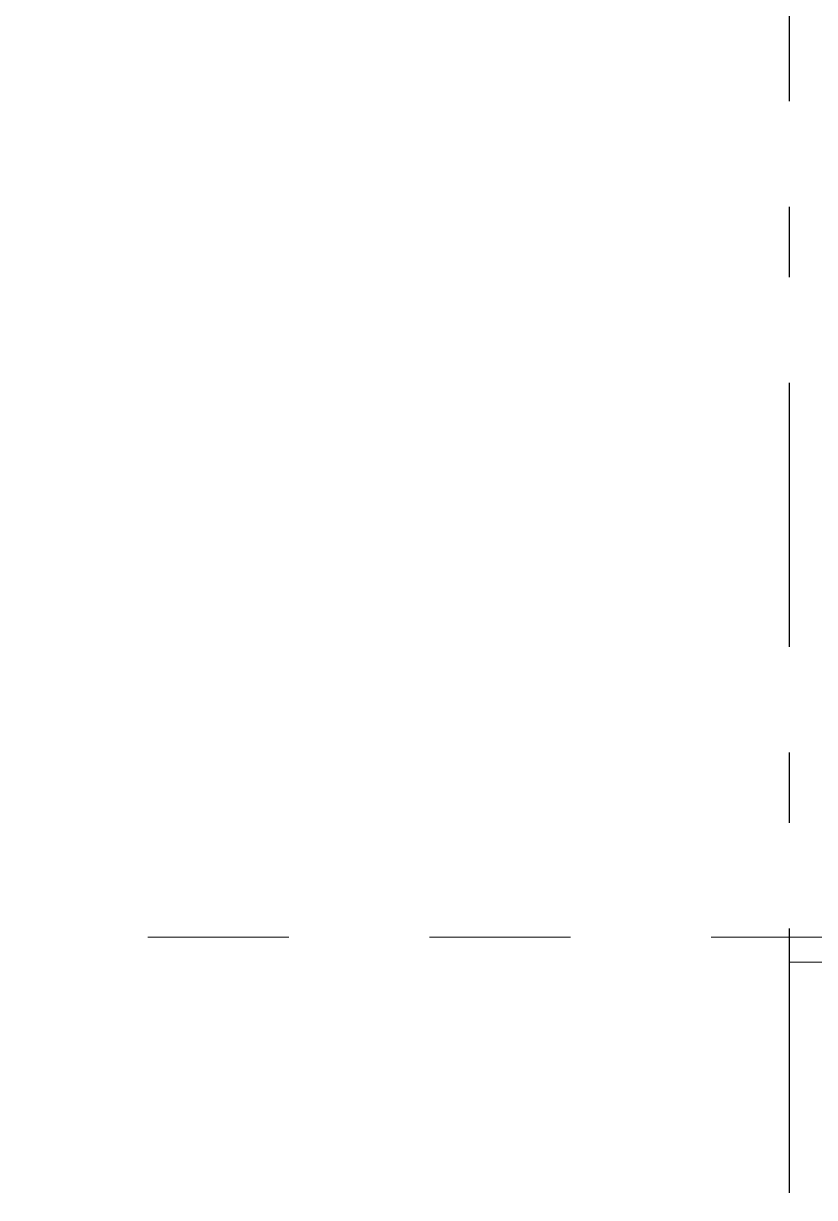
# Model space of a CAD drawing. Header units: millimetres. Extents: x -48147 to 1414029, y -496296 to 18123.
# Drawn here: x 1365550 to 1366343, y -478948 to -477772 of the extents above; entities that cross this region are included whole.
import ezdxf

# ---------------------------------------------------------------- set-up
doc = ezdxf.new("R2010")
doc.units = ezdxf.units.MM
doc.header["$MEASUREMENT"] = 0
for name, pattern in [('Dashed', [2822.222233, 1411.111116, -1411.111116]), ('Double Dashed', [546.805537, 264.583325, -105.833328, 70.555556, -105.833328]), ('Wipeout_Contour', [1000, 0, -1000])]:
    doc.linetypes.add(name, pattern=pattern)
doc.layers.add('0_Pen_No__105', color=7, linetype='Continuous', lineweight=15, true_color=0xa6a6a6)
doc.layers.add('New_ArchiCAD Doors_Pen_No__63', color=7, linetype='Continuous', lineweight=20, true_color=0x606060)
for name, color, linetype in [('A-95-P_Drawing', 7, 'Continuous'), ('New_A-20-M_Floor_Slab', 7, 'Continuous'), ('New_A-25-M_Wall_Int', 7, 'Continuous'), ('New_ArchiCAD Doors', 7, 'Continuous')]:
    doc.layers.add(name, color=color, linetype=linetype)
for name, color, linetype, lineweight in [('A-95-P_Drawing_Pen_No__194', 7, 'Continuous', 25), ('New_A-20-M_Floor_Slab_Pen_No__4', 7, 'Continuous', 20), ('New_ArchiCAD Doors_Pen_No__3', 7, 'Continuous', 18), ('New_ArchiCAD Doors_Pen_No__93', 8, 'Continuous', 13)]:
    doc.layers.add(name, color=color, linetype=linetype, lineweight=lineweight)

# ---------------------------------------------------------------- blocks, each defined once
blk = doc.blocks.new('Section Elem_138_2', base_point=(1372879, -490836.7))
at = {"color": 254, "linetype": 'Wipeout_Contour', "lineweight": 0, "ltscale": 57868522.91211338}
blk.add_wipeout([(1365629.7, -474813.6), (1365629.7, -476586.7), (1366034.1, -476586.7), (1366034.1, -478686.7), (1366616.4, -478686.7), (1366616.4, -476586.7), (1367056.1, -476586.7), (1367056.1, -475694.3), (1366649.6, -475694.3), (1366649.6, -475686.7), (1365631.8, -475686.7), (1365631.8, -475661.7), (1366696.8, -475661.7), (1366696.8, -475116.7), (1366695.2, -475107.8), (1366691.3, -475104), (1366649.6, -475104), (1366649.6, -475086.7), (1367056.1, -475086.7), (1367056.1, -474993.4), (1366935.3, -474993.4), (1366914.2, -474992.7), (1366913.2, -474991.8), (1366912.8, -474989.5), (1366912.8, -474978.3), (1366413.5, -474978.3), (1366392.4, -474977.7), (1366391.4, -474976.7), (1366391, -474974.4), (1366391.1, -474963.2), (1365891.7, -474963.2), (1365870.6, -474962.6), (1365869.6, -474961.6), (1365869.2, -474959.3), (1365869.9, -474838.8), (1365845.2, -474838.8), (1365844.5, -474838.8), (1365844.6, -474823), (1365845, -474820.8), (1365846, -474819.9)], dxfattribs=at).dxf.layer = 'New_A-25-M_Wall_Int'
blk = doc.blocks.new('Section Elem_155_2', base_point=(1372879, -490836.7))
at = {"color": 254, "linetype": 'Wipeout_Contour', "lineweight": 0, "ltscale": 7235943.966753239}
blk.add_wipeout([(1366034.1, -478686.7), (1366034.1, -476659.7), (1366005, -476659.7), (1366005, -478620.7), (1366005, -478686.7)], dxfattribs=at).dxf.layer = 'New_ArchiCAD Doors'
at = {"color": 254, "linetype": 'Wipeout_Contour', "lineweight": 0, "ltscale": 8681478.773829734}
blk.add_wipeout([(1365765.8, -477967.7), (1365806.9, -477967.7), (1365807.9, -477965.5), (1365807.9, -477368.9), (1365806.9, -477366.7), (1365765.8, -477366.7)], dxfattribs=at).dxf.layer = 'New_ArchiCAD Doors'
at = {"color": 254, "linetype": 'Wipeout_Contour', "lineweight": 0, "ltscale": 5788512.677844301}
blk.add_wipeout([(1365765.8, -478686.7), (1365808, -478686.7), (1365808, -477986.7), (1365765.8, -477986.7)], dxfattribs=at).dxf.layer = 'New_ArchiCAD Doors'
at = {"layer": 'New_ArchiCAD Doors_Pen_No__63', "linetype": 'Continuous'}
blk.add_line((1366034.1, -476659.7), (1366034.1, -478686.7), dxfattribs=at)
at = {"color": 254, "linetype": 'Wipeout_Contour', "lineweight": 0, "ltscale": 18810527.03666726}
blk.add_wipeout([(1365808, -477347.7), (1365818.7, -477347.7), (1365819.7, -477348.4), (1365826.9, -477365.1), (1365826.9, -477969.4), (1365819.7, -477986.1), (1365818.7, -477986.7), (1365808, -477986.7), (1365808, -478686.7), (1365834.3, -478686.7), (1365834.3, -478620.7), (1365834.3, -476659.7), (1365808, -476659.7)], dxfattribs=at).dxf.layer = 'New_ArchiCAD Doors'
at = {"color": 254, "linetype": 'Wipeout_Contour', "lineweight": 0, "ltscale": 5788396.104841707}
blk.add_wipeout([(1365994, -478620.7), (1366005, -478620.7), (1366005, -476659.7), (1365994, -476659.7)], dxfattribs=at).dxf.layer = 'New_ArchiCAD Doors'
at = {"color": 254, "linetype": 'Wipeout_Contour', "lineweight": 0, "ltscale": 5788033.561434003}
blk.add_wipeout([(1365746.9, -477985.9), (1365748.4, -477986.7), (1365818.7, -477986.7), (1365816.8, -477985.9)], dxfattribs=at).dxf.layer = 'New_ArchiCAD Doors'
at = {"color": 254, "linetype": 'Wipeout_Contour', "lineweight": 0, "ltscale": 5789432.902054911}
blk.add_wipeout([(1365834.3, -478686.7), (1366005, -478686.7), (1366005, -478620.7), (1365834.3, -478620.7)], dxfattribs=at).dxf.layer = 'New_ArchiCAD Doors'
at = {"layer": 'New_ArchiCAD Doors_Pen_No__63', "linetype": 'Continuous'}
blk.add_line((1366005, -478620.7), (1366005, -476659.7), dxfattribs=at)
at = {"color": 254, "linetype": 'Wipeout_Contour', "lineweight": 0, "ltscale": 5788073.881454948}
blk.add_wipeout([(1365994, -476659.7), (1365834.3, -476659.7), (1365834.3, -478620.7), (1365994, -478620.7)], dxfattribs=at).dxf.layer = 'New_ArchiCAD Doors'
at = {"color": 254, "linetype": 'Wipeout_Contour', "lineweight": 0, "ltscale": 5788014.896200039}
blk.add_wipeout([(1365814.3, -477983.8), (1365811.7, -477980.7), (1365744.9, -477980.7), (1365745.7, -477983.8)], dxfattribs=at).dxf.layer = 'New_ArchiCAD Doors'
at = {"layer": 'New_ArchiCAD Doors_Pen_No__63', "linetype": 'Continuous'}
for p, q in [((1365834.3, -478620.7), (1365834.3, -476659.7)), ((1365994, -476659.7), (1365994, -478620.7)), ((1365834.3, -478620.7), (1366005, -478620.7))]:
    blk.add_line(p, q, dxfattribs=at)
at = {"color": 254, "linetype": 'Wipeout_Contour', "lineweight": 0, "ltscale": 5788025.031901729}
blk.add_wipeout([(1365746.9, -477985.9), (1365816.8, -477985.9), (1365814.3, -477983.8), (1365745.7, -477983.8)], dxfattribs=at).dxf.layer = 'New_ArchiCAD Doors'
at = {"color": 254, "linetype": 'Wipeout_Contour', "lineweight": 0, "ltscale": 5788158.014536933}
blk.add_wipeout([(1365816.8, -477985.9), (1365823.8, -477969.4), (1365820.7, -477968.9), (1365814.3, -477983.8)], dxfattribs=at).dxf.layer = 'New_ArchiCAD Doors'
at = {"color": 254, "linetype": 'Wipeout_Contour', "lineweight": 0, "ltscale": 5788173.967578906}
blk.add_wipeout([(1365819.7, -477986.1), (1365826.9, -477969.4), (1365826, -477969.5), (1365818.7, -477986.7)], dxfattribs=at).dxf.layer = 'New_ArchiCAD Doors'
at = {"color": 254, "linetype": 'Wipeout_Contour', "lineweight": 0, "ltscale": 5788168.300133516}
blk.add_wipeout([(1365818.7, -477986.7), (1365826, -477969.5), (1365823.8, -477969.4), (1365816.8, -477985.9)], dxfattribs=at).dxf.layer = 'New_ArchiCAD Doors'
at = {"color": 254, "linetype": 'Wipeout_Contour', "lineweight": 0, "ltscale": 5788004.697523807}
blk.add_wipeout([(1365744.9, -477980.7), (1365811.7, -477980.7), (1365809.3, -477977.1), (1365744.7, -477977.1)], dxfattribs=at).dxf.layer = 'New_ArchiCAD Doors'
at = {"color": 254, "linetype": 'Wipeout_Contour', "lineweight": 0, "ltscale": 5788144.704485789}
blk.add_wipeout([(1365814.3, -477983.8), (1365820.7, -477968.9), (1365817, -477968.2), (1365811.7, -477980.7)], dxfattribs=at).dxf.layer = 'New_ArchiCAD Doors'
at = {"layer": 'New_ArchiCAD Doors_Pen_No__63', "linetype": 'Continuous'}
blk.add_line((1365808, -477986.7), (1365808, -478686.7), dxfattribs=at)
at = {"color": 254, "linetype": 'Wipeout_Contour', "lineweight": 0, "ltscale": 5788130.402702542}
blk.add_wipeout([(1365811.7, -477980.7), (1365817, -477968.2), (1365813.4, -477967.4), (1365809.3, -477977.1)], dxfattribs=at).dxf.layer = 'New_ArchiCAD Doors'
at = {"layer": 'New_ArchiCAD Doors_Pen_No__93', "linetype": 'Continuous'}
for p, q in [((1365814.3, -477983.8), (1365816.8, -477985.9)), ((1365816.8, -477985.9), (1365818.7, -477986.7)), ((1365818.7, -477986.7), (1365819.7, -477986.1))]:
    blk.add_line(p, q, dxfattribs=at)
at = {"color": 254, "linetype": 'Wipeout_Contour', "lineweight": 0, "ltscale": 5787761.624725547}
blk.add_wipeout([(1365820.7, -477968.9), (1365823.8, -477969.4), (1365823.8, -477365.1), (1365820.7, -477365.6)], dxfattribs=at).dxf.layer = 'New_ArchiCAD Doors'
at = {"color": 254, "linetype": 'Wipeout_Contour', "lineweight": 0, "ltscale": 5787987.844338114}
blk.add_wipeout([(1365806.6, -477970.6), (1365806.6, -477968.6), (1365746.9, -477968.6), (1365745.7, -477970.6)], dxfattribs=at).dxf.layer = 'New_ArchiCAD Doors'
at = {"color": 254, "linetype": 'Wipeout_Contour', "lineweight": 0, "ltscale": 5787777.379909173}
blk.add_wipeout([(1365826.9, -477969.4), (1365826.9, -477365.1), (1365826, -477364.9), (1365826, -477969.5)], dxfattribs=at).dxf.layer = 'New_ArchiCAD Doors'
at = {"color": 254, "linetype": 'Wipeout_Contour', "lineweight": 0, "ltscale": 5788102.414996759}
blk.add_wipeout([(1365806.6, -477970.6), (1365808.6, -477966), (1365807.9, -477965.5), (1365806.6, -477968.6)], dxfattribs=at).dxf.layer = 'New_ArchiCAD Doors'
at = {"color": 254, "linetype": 'Wipeout_Contour', "lineweight": 0, "ltscale": 5787771.674104423}
blk.add_wipeout([(1365826, -477969.5), (1365826, -477364.9), (1365823.8, -477365.1), (1365823.8, -477969.4)], dxfattribs=at).dxf.layer = 'New_ArchiCAD Doors'
at = {"color": 254, "linetype": 'Wipeout_Contour', "lineweight": 0, "ltscale": 5788117.294184975}
blk.add_wipeout([(1365809.3, -477977.1), (1365813.4, -477967.4), (1365810.4, -477966.6), (1365807.5, -477973.4)], dxfattribs=at).dxf.layer = 'New_ArchiCAD Doors'
at = {"layer": 'New_ArchiCAD Doors_Pen_No__93', "linetype": 'Continuous'}
blk.add_line((1365826.9, -477969.4), (1365826.9, -477365.1), dxfattribs=at)
at = {"color": 254, "linetype": 'Wipeout_Contour', "lineweight": 0, "ltscale": 5787988.802382333}
blk.add_wipeout([(1365748.4, -477967.7), (1365746.9, -477968.6), (1365806.6, -477968.6), (1365806.9, -477967.7)], dxfattribs=at).dxf.layer = 'New_ArchiCAD Doors'
at = {"color": 254, "linetype": 'Wipeout_Contour', "lineweight": 0, "ltscale": 5787995.978938879}
blk.add_wipeout([(1365744.7, -477977.1), (1365809.3, -477977.1), (1365807.5, -477973.4), (1365745, -477973.4)], dxfattribs=at).dxf.layer = 'New_ArchiCAD Doors'
at = {"layer": 'New_ArchiCAD Doors_Pen_No__93', "linetype": 'Continuous'}
blk.add_line((1365811.7, -477980.7), (1365814.3, -477983.8), dxfattribs=at)
at = {"color": 254, "linetype": 'Wipeout_Contour', "lineweight": 0, "ltscale": 5787990.151386201}
blk.add_wipeout([(1365745.7, -477970.6), (1365745, -477973.4), (1365807.5, -477973.4), (1365806.6, -477970.6)], dxfattribs=at).dxf.layer = 'New_ArchiCAD Doors'
at = {"color": 254, "linetype": 'Wipeout_Contour', "lineweight": 0, "ltscale": 37618381.919607}
blk.add_wipeout([(1365579.5, -476659.7), (1365579.5, -478686.7), (1365765.8, -478686.7), (1365765.8, -477986.7), (1365748.4, -477986.7), (1365746.9, -477985.9), (1365745.7, -477983.8), (1365744.9, -477980.7), (1365744.7, -477977.1), (1365745, -477973.4), (1365745.7, -477970.6), (1365746.9, -477968.6), (1365748.4, -477967.7), (1365765.8, -477967.7), (1365765.8, -477366.7), (1365748.4, -477366.7), (1365746.9, -477365.9), (1365745.7, -477363.9), (1365745, -477361), (1365744.7, -477357.4), (1365744.9, -477353.8), (1365745.7, -477350.6), (1365746.9, -477348.5), (1365748.4, -477347.7), (1365765.8, -477347.7), (1365765.8, -476659.7)], dxfattribs=at).dxf.layer = 'New_ArchiCAD Doors'
at = {"color": 254, "linetype": 'Wipeout_Contour', "lineweight": 0, "ltscale": 5787708.582260316}
blk.add_wipeout([(1365808.6, -477966), (1365808.6, -477368.5), (1365807.9, -477368.9), (1365807.9, -477965.5)], dxfattribs=at).dxf.layer = 'New_ArchiCAD Doors'
at = {"layer": 'New_ArchiCAD Doors_Pen_No__63', "linetype": 'Continuous'}
for p, q in [((1365765.8, -477967.7), (1365765.8, -477366.7)), ((1365765.8, -478686.7), (1365765.8, -477986.7))]:
    blk.add_line(p, q, dxfattribs=at)
at = {"layer": 'New_ArchiCAD Doors_Pen_No__93', "linetype": 'Continuous'}
for p, q in [((1365745, -477973.4), (1365744.7, -477977.1)), ((1365745.7, -477970.6), (1365745, -477973.4)), ((1365746.9, -477968.6), (1365745.7, -477970.6)), ((1365748.4, -477967.7), (1365746.9, -477968.6)), ((1365744.7, -477977.1), (1365744.9, -477980.7)), ((1365744.9, -477980.7), (1365745.7, -477983.8)), ((1365811.7, -477980.7), (1365744.9, -477980.7)), ((1365745.7, -477983.8), (1365746.9, -477985.9)), ((1365814.3, -477983.8), (1365745.7, -477983.8)), ((1365816.8, -477985.9), (1365746.9, -477985.9)), ((1365746.9, -477985.9), (1365748.4, -477986.7)), ((1365818.7, -477986.7), (1365748.4, -477986.7))]:
    blk.add_line(p, q, dxfattribs=at)
at = {"color": 254, "linetype": 'Wipeout_Contour', "lineweight": 0, "ltscale": 5786732.498871876}
blk.add_wipeout([(1365520.7, -478686.7), (1365579.5, -478686.7), (1365579.5, -476643.7), (1365520.7, -476643.7)], dxfattribs=at).dxf.layer = 'New_ArchiCAD Doors'
at = {"color": 254, "linetype": 'Wipeout_Contour', "lineweight": 0, "ltscale": 5788107.575952947}
blk.add_wipeout([(1365807.5, -477973.4), (1365810.4, -477966.6), (1365808.6, -477966), (1365806.6, -477970.6)], dxfattribs=at).dxf.layer = 'New_ArchiCAD Doors'
at = {"layer": 'New_ArchiCAD Doors_Pen_No__3', "linetype": 'Continuous'}
blk.add_line((1365765.9, -478668.7), (1365579.6, -478139.7), dxfattribs=at)
at = {"layer": 'New_ArchiCAD Doors_Pen_No__63', "linetype": 'Continuous'}
blk.add_line((1365579.5, -476659.7), (1365579.5, -478686.7), dxfattribs=at)
at = {"layer": 'New_ArchiCAD Doors_Pen_No__93', "linetype": 'Continuous'}
for p, q in [((1365807.5, -477973.4), (1365745, -477973.4)), ((1365809.3, -477977.1), (1365744.7, -477977.1)), ((1365809.3, -477977.1), (1365811.7, -477980.7))]:
    blk.add_line(p, q, dxfattribs=at)
at = {"color": 254, "linetype": 'Wipeout_Contour', "lineweight": 0, "ltscale": 5787713.384481876}
blk.add_wipeout([(1365810.4, -477966.6), (1365810.4, -477367.9), (1365808.6, -477368.5), (1365808.6, -477966)], dxfattribs=at).dxf.layer = 'New_ArchiCAD Doors'
at = {"color": 254, "linetype": 'Wipeout_Contour', "lineweight": 0, "ltscale": 5787735.0433149}
blk.add_wipeout([(1365817, -477968.2), (1365817, -477366.3), (1365813.4, -477367.1), (1365813.4, -477967.4)], dxfattribs=at).dxf.layer = 'New_ArchiCAD Doors'
at = {"layer": 'New_ArchiCAD Doors_Pen_No__93', "linetype": 'Continuous'}
blk.add_line((1365807.5, -477973.4), (1365809.3, -477977.1), dxfattribs=at)
at = {"color": 254, "linetype": 'Wipeout_Contour', "lineweight": 0, "ltscale": 5787722.558064556}
blk.add_wipeout([(1365813.4, -477967.4), (1365813.4, -477367.1), (1365810.4, -477367.9), (1365810.4, -477966.6)], dxfattribs=at).dxf.layer = 'New_ArchiCAD Doors'
at = {"layer": 'New_ArchiCAD Doors_Pen_No__93', "linetype": 'Continuous'}
for p, q in [((1365807.9, -477965.5), (1365807.9, -477368.9)), ((1365808.6, -477966), (1365808.6, -477368.5)), ((1365810.4, -477367.9), (1365810.4, -477966.6)), ((1365806.6, -477970.6), (1365745.7, -477970.6)), ((1365806.6, -477968.6), (1365746.9, -477968.6)), ((1365806.9, -477967.7), (1365748.4, -477967.7)), ((1365807.9, -477965.5), (1365806.6, -477968.6)), ((1365808.6, -477966), (1365806.6, -477970.6)), ((1365806.6, -477968.6), (1365806.6, -477970.6)), ((1365806.6, -477970.6), (1365807.5, -477973.4)), ((1365810.4, -477966.6), (1365807.5, -477973.4)), ((1365807.9, -477965.5), (1365808.6, -477966)), ((1365808.6, -477966), (1365810.4, -477966.6))]:
    blk.add_line(p, q, dxfattribs=at)
at = {"color": 254, "linetype": 'Wipeout_Contour', "lineweight": 0, "ltscale": 5787748.761702063}
blk.add_wipeout([(1365820.7, -477365.6), (1365817, -477366.3), (1365817, -477968.2), (1365820.7, -477968.9)], dxfattribs=at).dxf.layer = 'New_ArchiCAD Doors'
at = {"layer": 'New_ArchiCAD Doors_Pen_No__93', "linetype": 'Continuous'}
for p, q in [((1365826, -477969.5), (1365826, -477364.9)), ((1365813.4, -477367.1), (1365813.4, -477967.4)), ((1365817, -477968.2), (1365817, -477366.3)), ((1365820.7, -477968.9), (1365820.7, -477365.6)), ((1365823.8, -477969.4), (1365823.8, -477365.1)), ((1365813.4, -477967.4), (1365809.3, -477977.1)), ((1365810.4, -477966.6), (1365813.4, -477967.4)), ((1365817, -477968.2), (1365811.7, -477980.7)), ((1365813.4, -477967.4), (1365817, -477968.2)), ((1365820.7, -477968.9), (1365814.3, -477983.8)), ((1365823.8, -477969.4), (1365816.8, -477985.9)), ((1365817, -477968.2), (1365820.7, -477968.9)), ((1365826, -477969.5), (1365818.7, -477986.7)), ((1365826.9, -477969.4), (1365819.7, -477986.1)), ((1365820.7, -477968.9), (1365823.8, -477969.4)), ((1365823.8, -477969.4), (1365826, -477969.5)), ((1365826, -477969.5), (1365826.9, -477969.4))]:
    blk.add_line(p, q, dxfattribs=at)
blk = doc.blocks.new('Section Elem_171_2', base_point=(1372879, -490836.7))
at = {"color": 254, "linetype": 'Wipeout_Contour', "lineweight": 0, "ltscale": 5852792.500182126}
blk.add_wipeout([(1360553.7, -478686.7), (1360553.7, -478711.7), (1404762.6, -478711.7), (1404762.6, -478686.7)], dxfattribs=at).dxf.layer = 'New_A-20-M_Floor_Slab'
at = {"layer": 'New_A-20-M_Floor_Slab_Pen_No__4', "linetype": 'Continuous'}
blk.add_line((1367056.1, -478686.7), (1365579.5, -478686.7), dxfattribs=at)
at = {"color": 254, "linetype": 'Wipeout_Contour', "lineweight": 0, "ltscale": 5852988.886324035}
blk.add_wipeout([(1360553.7, -478711.7), (1360553.7, -478986.7), (1404762.6, -478986.7), (1404762.6, -478711.7)], dxfattribs=at).dxf.layer = 'New_A-20-M_Floor_Slab'
at = {"layer": 'New_A-20-M_Floor_Slab_Pen_No__4', "linetype": 'Continuous'}
blk.add_line((1404762.6, -478711.7), (1360553.7, -478711.7), dxfattribs=at)
blk = doc.blocks.new('S-24 Building Section_STORY_MARKER', base_point=(1372879, -490836.7))
at = {"layer": '0_Pen_No__105', "linetype": 'Dashed', "ltscale": 0.1}
blk.add_line((1358054.7, -478686.7), (1410366.7, -478686.7), dxfattribs=at)

msp = doc.modelspace()

# ---------------------------------------------------------------- block references
at = {"layer": 'New_A-25-M_Wall_Int'}
msp.add_blockref('Section Elem_138_2', (1372879, -490836.7), dxfattribs=at)

# ---------------------------------------------------------------- next in the draw order: block references
at = {"layer": 'New_ArchiCAD Doors'}
msp.add_blockref('Section Elem_155_2', (1372879, -490836.7), dxfattribs=at)

# ---------------------------------------------------------------- next in the draw order: block references
at = {"layer": 'New_A-20-M_Floor_Slab'}
msp.add_blockref('Section Elem_171_2', (1372879, -490836.7), dxfattribs=at)

# ---------------------------------------------------------------- next in the draw order: wipeouts: each hides what was drawn before it
at = {"color": 254, "linetype": 'Wipeout_Contour', "lineweight": 0, "ltscale": 5783602.490551522}
msp.add_wipeout([(1360153.4, -470625), (1366317.1, -470625), (1366317.1, -492924.3), (1360153.4, -492924.3)], dxfattribs=at).dxf.layer = 'A-95-P_Drawing'

# ---------------------------------------------------------------- next in the draw order: linework, layer by layer
at = {"layer": 'A-95-P_Drawing_Pen_No__194', "linetype": 'Double Dashed', "flags": 128}
msp.add_lwpolyline([(1360153.4, -470625), (1366317.1, -470625), (1366317.1, -492924.3), (1360153.4, -492924.3)], close=True, dxfattribs=at)

# ---------------------------------------------------------------- next in the draw order: block references
at = {"linetype": 'Continuous', "lineweight": 0}
msp.add_blockref('S-24 Building Section_STORY_MARKER', (1372879, -490836.7), dxfattribs=at)

doc.saveas('drawing.dxf')
